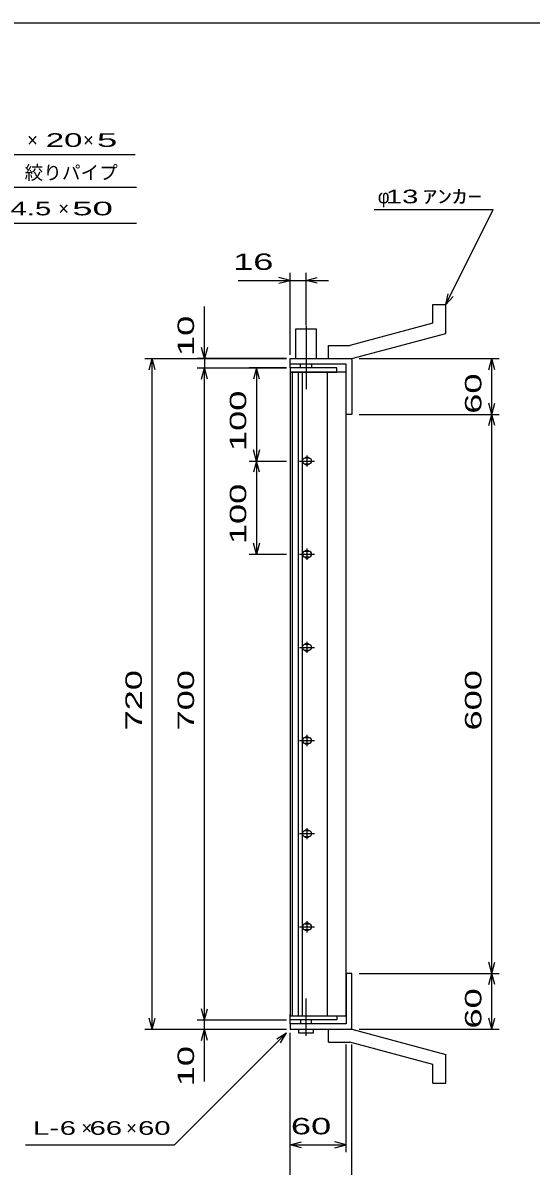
# Model space of a CAD drawing. Units: millimetres, scale not verified. Extents: x -1456 to 1379, y -1028 to 847.
# Drawn here: x -478 to 67, y -380 to 847 of the extents above; entities that cross this region are included whole.
import ezdxf
from ezdxf.enums import TextEntityAlignment as Align

# ---------------------------------------------------------------- set-up
doc = ezdxf.new("R2010")
doc.units = ezdxf.units.MM
doc.header["$LTSCALE"] = 8
doc.linetypes.add('LONG_DASHED_DOTTED', pattern=[15.25, 12, -1.5, 0.25, -1.5])
for name, color, linetype, lineweight in [('0_2', 150, 'Continuous', 25), ('16', 3, 'Continuous', 25), ('19', 6, 'Continuous', 25), ('22', 2, 'Continuous', 25)]:
    doc.layers.add(name, color=color, linetype=linetype, lineweight=lineweight)
doc.styles.add('ベクトル', font='')
doc.styles.get('ベクトル').set_extended_font_data('ベクトル')

msp = doc.modelspace()

# ---------------------------------------------------------------- linework, layer by layer
at = {"layer": '0_2'}
msp.add_line((-1388.8, 847.2), (1379.2, 847.2), dxfattribs=at)
at = {"layer": '16'}
for p, q in [((-141.4, 476.8), (-191.4, 476.8)), ((-191.4, 476.8), (-191.4, 472.3)), ((-191.4, 472.3), (-141.4, 472.3)), ((-191.4, 472.3), (-191.4, -218.7)), ((-131.4, 472.3), (-191.4, 472.3)), ((-189.4, 472.3), (-189.4, -218.7)), ((-182.4, -218.7), (-182.4, 472.3)), ((-178.4, 472.3), (-178.4, -218.7)), ((-151.4, -218.7), (-151.4, 472.3)), ((-141.4, 472.3), (-141.4, 476.8)), ((-131.4, -218.7), (-131.4, 472.3)), ((-173.4, 382.8), (-173.4, 370.8)), ((-181.4, 376.8), (-165.4, 376.8)), ((-171.4, 379.8), (-175.4, 379.8)), ((-175.4, 373.8), (-171.4, 373.8)), ((-173.4, 282.8), (-173.4, 270.8)), ((-181.4, 276.8), (-165.4, 276.8)), ((-171.4, 279.8), (-175.4, 279.8)), ((-175.4, 273.8), (-171.4, 273.8)), ((-181.4, 176.8), (-165.4, 176.8)), ((-171.4, 179.8), (-175.4, 179.8)), ((-175.4, 173.8), (-171.4, 173.8)), ((-173.4, 182.8), (-173.4, 170.8)), ((-181.4, 76.8), (-165.4, 76.8)), ((-171.4, 79.8), (-175.4, 79.8)), ((-175.4, 73.8), (-171.4, 73.8)), ((-173.4, 82.8), (-173.4, 70.8)), ((-181.4, -23.2), (-165.4, -23.2)), ((-171.4, -20.2), (-175.4, -20.2)), ((-173.4, -17.2), (-173.4, -29.2)), ((-175.4, -26.2), (-171.4, -26.2)), ((-171.4, -120.2), (-175.4, -120.2)), ((-173.4, -117.2), (-173.4, -129.2)), ((-181.4, -123.2), (-165.4, -123.2)), ((-175.4, -126.2), (-171.4, -126.2)), ((-191.4, -218.7), (-141.4, -218.7)), ((-191.4, -223.2), (-191.4, -218.7)), ((-191.4, -218.7), (-131.4, -218.7)), ((-141.4, -218.7), (-141.4, -223.2)), ((-141.4, -223.2), (-191.4, -223.2))]:
    msp.add_line(p, q, dxfattribs=at)
for centre, radius, start, end in [((-173.4, 376.8), 4, 46.6, 133.4), ((-175.4, 376.8), 3, 90, 270), ((-173.4, 376.8), 4, 226.6, 313.4), ((-171.4, 376.8), 3, 270, 90), ((-175.4, 276.8), 3, 90, 270), ((-173.4, 276.8), 4, 46.6, 133.4), ((-173.4, 276.8), 4, 226.6, 313.4), ((-171.4, 276.8), 3, 270, 90), ((-175.4, 176.8), 3, 90, 270), ((-173.4, 176.8), 4, 46.6, 133.4), ((-173.4, 176.8), 4, 226.6, 313.4), ((-171.4, 176.8), 3, 270, 90), ((-175.4, 76.8), 3, 90, 270), ((-173.4, 76.8), 4, 46.6, 133.4), ((-173.4, 76.8), 4, 226.6, 313.4), ((-171.4, 76.8), 3, 270, 90), ((-175.4, -23.2), 3, 90, 270), ((-173.4, -23.2), 4, 46.6, 133.4), ((-171.4, -23.2), 3, 270, 90), ((-173.4, -23.2), 4, 226.6, 313.4), ((-175.4, -123.2), 3, 90, 270), ((-173.4, -123.2), 4, 46.6, 133.4), ((-171.4, -123.2), 3, 270, 90), ((-173.4, -123.2), 4, 226.6, 313.4)]:
    msp.add_arc(centre, radius, start, end, dxfattribs=at)
at = {"layer": '19'}
for p, q in [((-38.4, 544.8), (-24.4, 544.8)), ((-38.4, 524.8), (-38.4, 544.8)), ((-24.4, 513.8), (-24.4, 544.8)), ((-185.4, 486.8), (-185.4, 518.8)), ((-185.4, 518.8), (-163.4, 518.8)), ((-163.4, 518.8), (-163.4, 486.8)), ((-38.4, 524.8), (-127.4, 500.8)), ((-125.4, 486.8), (-24.4, 513.8)), ((-150.4, 500.8), (-127.4, 500.8)), ((-150.4, 486.8), (-150.4, 500.8)), ((-191.4, 476.8), (-191.4, 486.8)), ((-191.4, 480.8), (-191.4, 486.8)), ((-191.4, 486.8), (-126.4, 486.8)), ((-131.4, 480.8), (-191.4, 480.8)), ((-180.4, 476.8), (-180.4, 480.8)), ((-168.4, 480.8), (-168.4, 476.8)), ((-150.4, 486.8), (-125.4, 486.8)), ((-131.4, 426.8), (-131.4, 480.8)), ((-126.4, 486.8), (-125.4, 485.8)), ((-125.4, 485.8), (-125.4, 426.8)), ((-125.4, 426.8), (-131.4, 426.8)), ((-125.4, -173.2), (-131.4, -173.2)), ((-131.4, -173.2), (-131.4, -227.2)), ((-125.4, -232.2), (-125.4, -173.2)), ((-191.4, -227.2), (-191.4, -217.2)), ((-191.4, -227.2), (-191.4, -233.2)), ((-131.4, -227.2), (-191.4, -227.2)), ((-180.4, -223.2), (-180.4, -227.2)), ((-168.4, -227.2), (-168.4, -223.2)), ((-126.4, -233.2), (-125.4, -232.2)), ((-191.4, -233.2), (-126.4, -233.2)), ((-182.4, -233.2), (-182.4, -237.2)), ((-182.4, -237.2), (-166.4, -237.2)), ((-166.4, -237.2), (-166.4, -233.2)), ((-150.4, -233.2), (-125.4, -233.2)), ((-150.4, -247.2), (-150.4, -233.2)), ((-125.4, -233.2), (-24.4, -260.2)), ((-150.4, -247.2), (-127.4, -247.2)), ((-38.4, -271.2), (-127.4, -247.2)), ((-24.4, -291.2), (-24.4, -260.2)), ((-38.4, -291.2), (-38.4, -271.2)), ((-38.4, -291.2), (-24.4, -291.2))]:
    msp.add_line(p, q, dxfattribs=at)
at = {"layer": '19', "linetype": 'LONG_DASHED_DOTTED'}
for p, q in [((-174.4, 521.8), (-174.4, 453.8)), ((-174.4, -240.2), (-174.4, -200.2))]:
    msp.add_line(p, q, dxfattribs=at)
at = {"layer": '22', "color": 4}
for p, q in [((-725.65, 705.8), (-357.65, 705.8)), ((-708.4, 670.8), (-356.4, 670.8)), ((-101.4, 646.8), (26.6, 646.8)), ((-24.4, 544.8), (26.6, 646.8)), ((-692.2, 632.3), (-356.2, 632.3)), ((-191.4, 490.8), (-191.4, 578.8)), ((-174.4, 522.8), (-174.4, 578.8)), ((-247.4, 570.8), (-191.4, 570.8)), ((-191.4, 570.8), (-203.4, 574)), ((-203.4, 567.6), (-191.4, 570.8)), ((-191.4, 570.8), (-174.4, 570.8)), ((-174.4, 570.8), (-162.4, 574)), ((-162.4, 567.6), (-174.4, 570.8)), ((-174.4, 570.8), (-150.4, 570.8)), ((-24.4, 544.8), (-22, 556.48)), ((-24.4, 544.8), (-16.4, 553.6)), ((-283.4, 486.8), (-283.4, 542.8)), ((-283.4, 486.8), (-286.6, 498.8)), ((-280.2, 498.8), (-283.4, 486.8)), ((-347.4, 486.8), (-195.4, 486.8)), ((-342.6, 474.8), (-339.4, 486.8)), ((-336.2, 474.8), (-339.4, 486.8)), ((-339.4, -233.2), (-339.4, 486.8)), ((-195.4, 486.8), (-291.4, 486.8)), ((-283.4, 486.8), (-283.4, 476.8)), ((-117.4, 486.8), (33, 486.8)), ((21.8, 474.8), (25, 486.8)), ((28.2, 474.8), (25, 486.8)), ((25, 426.8), (25, 486.8)), ((-291.4, 476.8), (-195.4, 476.8)), ((-286.6, 464.8), (-283.4, 476.8)), ((-280.2, 464.8), (-283.4, 476.8)), ((-283.4, -223.2), (-283.4, 476.8)), ((-195.4, 476.8), (-235.4, 476.8)), ((-227.4, 476.8), (-230.6, 464.8)), ((-224.2, 464.8), (-227.4, 476.8)), ((-227.4, 476.8), (-227.4, 376.8)), ((25, 426.8), (21.8, 438.8)), ((25, 426.8), (28.2, 438.8)), ((-117.4, 426.8), (33, 426.8)), ((21.8, 414.8), (25, 426.8)), ((28.2, 414.8), (25, 426.8)), ((25, -173.2), (25, 426.8)), ((-227.4, 376.8), (-230.6, 388.8)), ((-224.2, 388.8), (-227.4, 376.8)), ((-235.4, 376.8), (-195.4, 376.8)), ((-227.4, 376.8), (-230.6, 364.8)), ((-224.2, 364.8), (-227.4, 376.8)), ((-227.4, 376.8), (-227.4, 276.8)), ((-227.4, 276.8), (-230.6, 288.8)), ((-224.2, 288.8), (-227.4, 276.8)), ((-235.4, 276.8), (-195.4, 276.8)), ((25, -173.2), (21.8, -161.2)), ((25, -173.2), (28.2, -161.2)), ((-117.4, -173.2), (33, -173.2)), ((21.8, -185.2), (25, -173.2)), ((28.2, -185.2), (25, -173.2)), ((25, -233.2), (25, -173.2)), ((-283.4, -223.2), (-286.6, -211.2)), ((-283.4, -223.2), (-280.2, -211.2)), ((-339.4, -233.2), (-342.6, -221.2)), ((-339.4, -233.2), (-336.2, -221.2)), ((-291.4, -223.2), (-195.4, -223.2)), ((-283.4, -233.2), (-283.4, -223.2)), ((25, -233.2), (21.8, -221.2)), ((25, -233.2), (28.2, -221.2)), ((-347.4, -233.2), (-195.4, -233.2)), ((-315.4, -357.2), (-195.4, -237.2)), ((-291.4, -233.2), (-195.4, -233.2)), ((-286.6, -245.2), (-283.4, -233.2)), ((-280.2, -245.2), (-283.4, -233.2)), ((-283.4, -289.2), (-283.4, -233.2)), ((-205.8, -243.6), (-195.4, -237.2)), ((-201.8, -247.6), (-195.4, -237.2)), ((-191.4, -365.2), (-191.4, -237.2)), ((-191.4, -421.2), (-191.4, -237.2)), ((-117.4, -233.2), (33, -233.2)), ((-131.4, -365.2), (-131.4, -249.4)), ((-125.4, -421.2), (-125.4, -249.4)), ((-191.4, -357.2), (-179.4, -354)), ((-131.4, -357.2), (-143.4, -354)), ((-475.4, -357.2), (-315.4, -357.2)), ((-179.4, -360.4), (-191.4, -357.2)), ((-191.4, -357.2), (-131.4, -357.2)), ((-143.4, -360.4), (-131.4, -357.2))]:
    msp.add_line(p, q, dxfattribs=at)

# ---------------------------------------------------------------- texts
at = {"layer": '22', "style": 'ベクトル'}
for s, p in [('×', (-473.65, 721.4)), ('×', (-413.65, 721.4)), ('絞りパイプ', (-476.4, 686.4)), ('φ', (-97.4, 660.8)), ('×', (-440.2, 647.9)), ('×', (-415.4, -339.2)), ('×', (-367.4, -339.2))]:
    msp.add_text(s, height=14.66, dxfattribs=at).set_placement(p, align=Align.MIDDLE_LEFT)
for s, height, width, p in [('20', 14.66, 1.8, (-453.65, 721.4)), (' 5 ', 14.66, 2, (-409.65, 721.4)), (' 13 ', 14.66, 1.6, (-97.4, 660.8)), ('ｱﾝｶｰ', 14.66, 1.6, (-49.4, 660.8)), (' 4.5 ', 14.66, 1.6, (-500.2, 647.9)), (' 50 ', 14.66, 2, (-436.2, 647.9)), (' 16 ', 17.6, 1.65, (-263.4, 590.8)), (' 60 ', 17.6, 1.65, (-201.4, -337.2)), ('L-', 14.66, 1.6, (-467.4, -339.2)), (' 6 ', 14.66, 1.6, (-447.4, -339.2)), (' 66 ', 14.66, 1.6, (-415.4, -339.2)), (' 60 ', 14.66, 1.6, (-363.4, -339.2))]:
    msp.add_text(s, height=height, dxfattribs=dict(at, width=width)).set_placement(p, align=Align.MIDDLE_LEFT)
at = {"layer": '22', "style": 'ベクトル', "width": 1.65}
for s, p in [(' 10 ', (-303.4, 478.8)), (' 60 ', (5, 416.8)), (' 100 ', (-247.4, 376.8)), (' 100 ', (-247.4, 276.8)), (' 720 ', (-359.4, 76.8)), (' 700 ', (-303.4, 76.8)), (' 600 ', (5, 76.8)), (' 60 ', (5, -243.2)), (' 10 ', (-303.4, -305.2))]:
    msp.add_text(s, height=17.6, rotation=90, dxfattribs=at).set_placement(p, align=Align.MIDDLE_LEFT)

doc.saveas('drawing.dxf')
